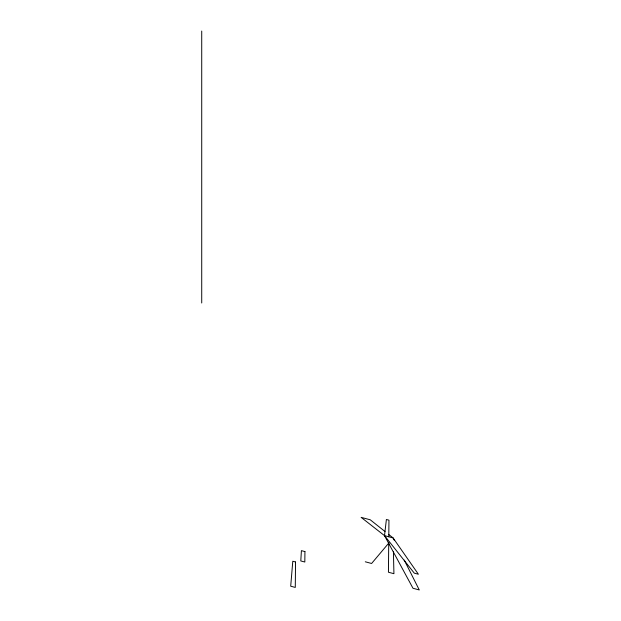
<?xml version="1.0" encoding="UTF-8"?>
<svg xmlns="http://www.w3.org/2000/svg" width="621" height="621" viewBox="0 0 621 621"><rect width="100%" height="100%" fill="white"/><g stroke="black" fill="none" stroke-linecap="round" stroke-linejoin="round"><path stroke-width="0.93" d="M388.73 542.28L388.435 572.228L393.924 573.695L393.411 551.471M388.785 536.792L388.956 520.173L386.386 519.49L384.515 535.644L412.996 588.266L419.276 589.95L404.263 560.111M388.8 543.049L371.599 563.48L365.288 561.788M384.515 535.644L393.101 537.941L418.391 574.239L414.277 573.136L384.515 535.644L361.143 517.363L370.256 519.8L384.997 531.506M388.684 534.433L393.101 537.941L394.389 540.503M201.724 31.05L201.724 302.994M295.534 561.982L295.278 587.427L290.706 586.201L292.786 561.244L295.534 561.982M304.934 551.58L304.826 562.021L300.797 560.949L301.402 550.641L304.934 551.58"/></g></svg>
